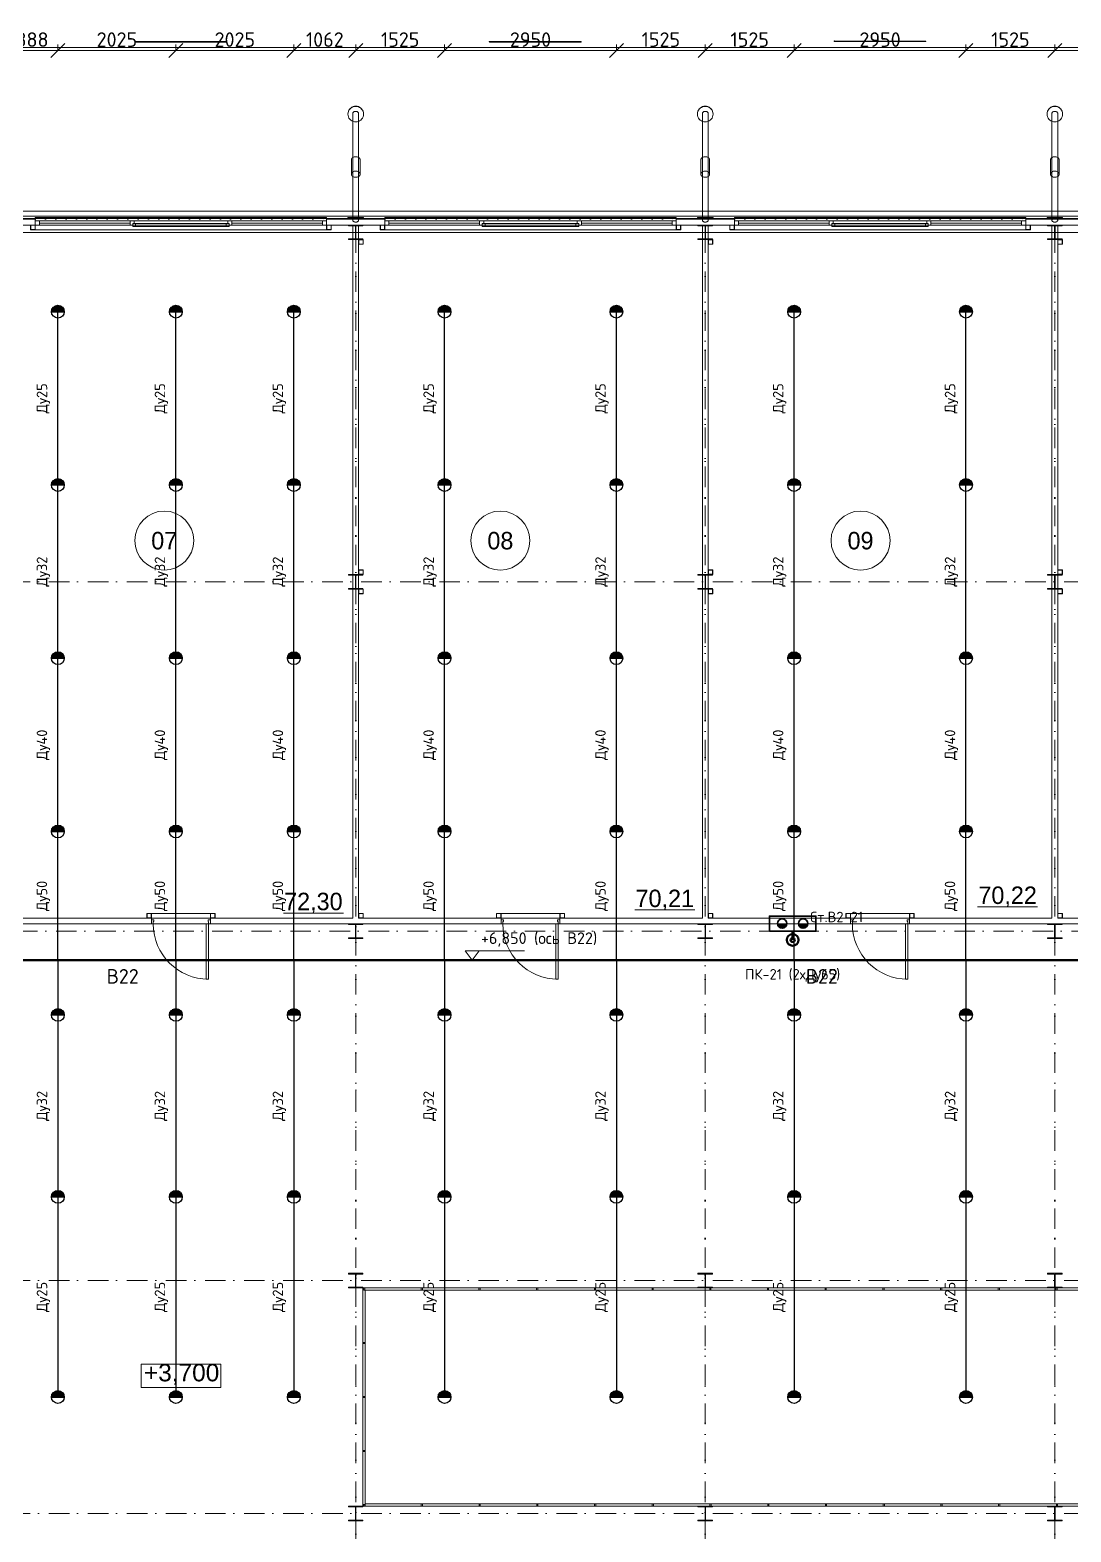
# Model space of a CAD drawing. Header units: millimetres. Extents: x 0 to 2118900, y -20000 to 84100.
# Drawn here: x 860410 to 878277, y 41684 to 67474 of the extents above; entities that cross this region are included whole.
import ezdxf
from ezdxf.enums import TextEntityAlignment as Align

# ---------------------------------------------------------------- set-up
doc = ezdxf.new("R2010")
doc.units = ezdxf.units.MM
for name, pattern in [('Dot & Dashed', [670.277762, 352.777767, -176.388884, 0, -141.111112]), ('Крупный пунктир', [634.99999, 0, -634.99999]), ('Пунктирная', [176.388884, 0, -176.388884])]:
    doc.linetypes.add(name, pattern=pattern)
for name, color, linetype, lineweight in [('АР_подоснова', 8, 'Continuous', 13), ('ПТ_В2', 3, 'Continuous', 50), ('ПТ_В22', 6, 'Continuous', 50), ('ПТ_В22_расп', 6, 'Continuous', 30), ('ПТ_оросители', 7, 'Continuous', 25), ('ПТ_ПК', 30, 'Continuous', 35), ('ПТ_размеры', 7, 'Continuous', 13), ('ПТ_текст', 7, 'Continuous', 18)]:
    doc.layers.add(name, color=color, linetype=linetype, lineweight=lineweight)
doc.styles.add('АР_текст_1', font='arial.ttf')
doc.styles.add('ПТ', font='isocpeur.ttf')
doc.dimstyles.new('ПТ100', dxfattribs={"dimscale": 100, "dimtxt": 2.5, "dimasz": 1.2, "dimexe": 1, "dimexo": 0, "dimgap": 0.6, "dimtad": 1, "dimdec": 0, "dimtxsty": 'ПТ', "dimtsz": 1.2, "dimcen": 2.5, "dimclrd": 7, "dimclre": 7, "dimclrt": 7, "dimazin": 3, "dimtfac": 1, "dimtmove": 0, "dimatfit": 3, "dimlwd": 13, "dimlwe": 13, "dimarcsym": 0})

# ---------------------------------------------------------------- blocks, each defined once
blk = doc.blocks.new('Перекрытие_1101', base_point=(98125, 40125))
at = {"color": 0, "linetype": 'Continuous', "lineweight": -2, "flags": 128}
for points in [[(98125, 40125), (51875, 40125), (51875, 29425), (46123, 29425), (46123, 40125), (-125, 40125), (-125, -125), (46125, -125), (46125, 10575), (51875, 10575), (51875, -125), (98125, -125)], [(58125, 18125), (87875, 18125), (87875, 21875), (58125, 21875)]]:
    blk.add_lwpolyline(points, close=True, dxfattribs=at)
blk = doc.blocks.new('Стена_1410', base_point=(70000, 28125))
at = {"color": 0, "linetype": 'Continuous', "lineweight": -2}
for p, q in [((69955, 28115), (70050, 28115)), ((70050, 28115), (70050, 28125))]:
    blk.add_line(p, q, dxfattribs=at)
at = {"color": 0, "linetype": 'Continuous', "lineweight": -2, "flags": 128}
for points in [[(70050, 33875), (69950, 33875)], [(69950, 33875), (69950, 28225)], [(70050, 28225), (70050, 33875)], [(69950, 28125), (70050, 28125)]]:
    blk.add_lwpolyline(points, dxfattribs=at)
blk = doc.blocks.new('Стена_1510', base_point=(64000, 28125))
at = {"color": 0, "linetype": 'Continuous', "lineweight": -2}
for p, q in [((63955, 28115), (64050, 28115)), ((64050, 28115), (64050, 28125))]:
    blk.add_line(p, q, dxfattribs=at)
at = {"color": 0, "linetype": 'Continuous', "lineweight": -2, "flags": 128}
for points in [[(64050, 33875), (63950, 33875)], [(63950, 33875), (63950, 28225)], [(64050, 28225), (64050, 33875)], [(63950, 28125), (64050, 28125)]]:
    blk.add_lwpolyline(points, dxfattribs=at)
blk = doc.blocks.new('Стена_1610', base_point=(58000, 28125))
at = {"color": 0, "linetype": 'Continuous', "lineweight": -2}
for p, q in [((57955, 28115), (58050, 28115)), ((58050, 28115), (58050, 28125))]:
    blk.add_line(p, q, dxfattribs=at)
at = {"color": 0, "linetype": 'Continuous', "lineweight": -2, "flags": 128}
for points in [[(58050, 33875), (57950, 33875)], [(57950, 33875), (57950, 28225)], [(58050, 28225), (58050, 33875)], [(57950, 28125), (58050, 28125)]]:
    blk.add_lwpolyline(points, dxfattribs=at)
blk = doc.blocks.new('Стена_450', base_point=(58000, 34125))
at = {"color": 0, "linetype": 'Continuous', "lineweight": -2, "flags": 128}
for points in [[(58050, 39875), (57950, 39875)], [(57950, 39875), (57950, 34125)], [(58050, 34125), (58050, 39875)], [(57950, 34125), (58050, 34125)]]:
    blk.add_lwpolyline(points, dxfattribs=at)
blk = doc.blocks.new('Стена_460', base_point=(64000, 34125))
at = {"color": 0, "linetype": 'Continuous', "lineweight": -2, "flags": 128}
for points in [[(64050, 39875), (63950, 39875)], [(63950, 39875), (63950, 34125)], [(64050, 34125), (64050, 39875)], [(63950, 34125), (64050, 34125)]]:
    blk.add_lwpolyline(points, dxfattribs=at)
blk = doc.blocks.new('Стена_470', base_point=(70000, 34125))
at = {"color": 0, "linetype": 'Continuous', "lineweight": -2, "flags": 128}
for points in [[(70050, 39875), (69950, 39875)], [(69950, 39875), (69950, 34125)], [(70050, 34125), (70050, 39875)], [(69950, 34125), (70050, 34125)]]:
    blk.add_lwpolyline(points, dxfattribs=at)
blk = doc.blocks.new('Лист Профилированный 27')
at = {"color": 0, "linetype": 'Continuous', "lineweight": -2, "flags": 128}
blk.add_lwpolyline([(0, 200), (0, 0), (90395, 0), (90395, 200), (90395, 2610), (90395, 2809), (0, 2809), (0, 2610)], close=True, dxfattribs=at)
blk = doc.blocks.new('Конструктор Кровли 27')
at = {"color": 0, "linetype": 'Continuous', "lineweight": -2, "flags": 128}
for points in [[(0, 46123), (0, 0), (40000, 0), (40000, 46125), (29425, 46125), (29425, 51875), (40000, 51875), (40000, 98000), (0, 98000), (0, 51875), (10575, 51875), (10575, 46123)], [(18125, 87875), (21875, 87875), (21875, 58125), (18125, 58125)]]:
    blk.add_lwpolyline(points, close=True, dxfattribs=at)
blk = doc.blocks.new('Колонна SHS ГК 271')
at = {"color": 0, "linetype": 'Continuous', "lineweight": -2}
for p, q in [((40, 40), (-40, 40)), ((-40, 40), (-40, -40)), ((-36.4, -36.4), (-36.4, 36.4)), ((-36.4, 36.4), (36.4, 36.4)), ((36.4, 36.4), (36.4, -36.4)), ((40, -40), (40, 40)), ((-40, -40), (40, -40)), ((36.4, -36.4), (-36.4, -36.4))]:
    blk.add_line(p, q, dxfattribs=at)
blk = doc.blocks.new('Труба Квадратного Сечения ГК SHS 270')
at = {"color": 0, "linetype": 'Continuous', "lineweight": -2}
for p, q in [((505, 40), (0, 40)), ((0, 40), (0, 0)), ((0, 0), (0, -40)), ((1010, 40), (505, 40)), ((1010, 0), (1010, 40)), ((1010, -40), (1010, 0)), ((0, -40), (505, -40)), ((505, -40), (1010, -40))]:
    blk.add_line(p, q, dxfattribs=at)
blk = doc.blocks.new('Труба Квадратного Сечения ГК SHS 27_30')
at = {"color": 0, "linetype": 'Continuous', "lineweight": -2}
for p, q in [((2500, 40), (0, 40)), ((0, 40), (0, 0)), ((0, 0), (0, -40)), ((5000, 40), (2500, 40)), ((5000, 0), (5000, 40)), ((5000, -40), (5000, 0)), ((0, -40), (2500, -40)), ((2500, -40), (5000, -40))]:
    blk.add_line(p, q, dxfattribs=at)
blk = doc.blocks.new('Стена_550', base_point=(3803, 40236))
at = {"color": 0, "linetype": 'Continuous', "lineweight": -2}
blk.add_line((3803, 40237), (94198, 40237), dxfattribs=at)
at = {"color": 0, "linetype": 'Continuous', "lineweight": -2, "flags": 128}
for points in [[(94198, 40276), (3803, 40276)], [(3803, 40236), (94198, 40236)]]:
    blk.add_lwpolyline(points, dxfattribs=at)
blk = doc.blocks.new('Кладовая_07_7', base_point=(54844, 34842))
at = {"color": 0, "linetype": 'Continuous', "lineweight": -2}
blk.add_line((56758, 28310), (57788, 28310), dxfattribs=at)
for start, end in [(0, 180), (180, 0)]:
    blk.add_arc((54713, 34708), 506, start, end, dxfattribs=at)
at = {"color": 0, "lineweight": -2, "style": 'АР_текст_1'}
for tag, p in [('ROOM_NUMBER', (54713, 34706)), ('ROOM_AREA', (57273, 28510))]:
    blk.add_attdef(tag, text='', height=300, dxfattribs=at).set_placement(p, align=Align.MIDDLE_CENTER)
blk = doc.blocks.new('Кладовая_08_8', base_point=(60897, 34896))
at = {"color": 0, "linetype": 'Continuous', "lineweight": -2}
blk.add_line((62790, 28364), (63820, 28364), dxfattribs=at)
for start, end in [(0, 180), (180, 0)]:
    blk.add_arc((60483, 34708), 506, start, end, dxfattribs=at)
at = {"color": 0, "lineweight": -2, "style": 'АР_текст_1'}
for tag, p in [('ROOM_NUMBER', (60483, 34706)), ('ROOM_AREA', (63305, 28563))]:
    blk.add_attdef(tag, text='', height=300, dxfattribs=at).set_placement(p, align=Align.MIDDLE_CENTER)
blk = doc.blocks.new('Кладовая_09_9', base_point=(66931, 34815))
at = {"color": 0, "linetype": 'Continuous', "lineweight": -2}
blk.add_line((68675, 28418), (69705, 28418), dxfattribs=at)
for start, end in [(0, 180), (180, 0)]:
    blk.add_arc((66665, 34708), 506, start, end, dxfattribs=at)
at = {"color": 0, "lineweight": -2, "style": 'АР_текст_1'}
for tag, p in [('ROOM_NUMBER', (66665, 34706)), ('ROOM_AREA', (69190, 28617))]:
    blk.add_attdef(tag, text='', height=300, dxfattribs=at).set_placement(p, align=Align.MIDDLE_CENTER)
blk = doc.blocks.new('Однопольная Дверь 270')
at = {"color": 0, "linetype": 'Continuous', "lineweight": -2}
for p, q in [((435, 0), (435, 950)), ((435, 950), (475, 950)), ((475, 950), (475, 0)), ((-475, 0), (-505, 0)), ((-505, 0), (-505, -70)), ((-505, 0), (-505, -70)), ((-505, 0), (-505, -70)), ((-475, -40), (-475, 0)), ((475, 0), (435, 0)), ((505, 0), (475, 0)), ((475, 0), (475, -40)), ((505, -70), (505, 0)), ((505, 0), (505, -70)), ((505, 0), (505, -70)), ((-505, -70), (-465, -70)), ((-505, -70), (-505, -100)), ((-465, -40), (-475, -40)), ((-465, -70), (-465, -40)), ((475, -40), (465, -40)), ((465, -40), (465, -70)), ((465, -70), (505, -70)), ((505, -70), (505, -100))]:
    blk.add_line(p, q, dxfattribs=at)
blk.add_arc((475, 0), 950, 90, 180, dxfattribs=at)
blk = doc.blocks.new('Стена_870', base_point=(51875, 28225))
at = {"color": 0, "linetype": 'Continuous', "lineweight": -2}
for p, q in [((54495, 28195), (54495, 28225)), ((54495, 28125), (54495, 28195)), ((55505, 28195), (55505, 28225)), ((55505, 28125), (55505, 28195)), ((60495, 28195), (60495, 28225)), ((60495, 28125), (60495, 28195)), ((61505, 28195), (61505, 28225)), ((61505, 28125), (61505, 28195)), ((66495, 28195), (66495, 28225)), ((66495, 28125), (66495, 28195)), ((67505, 28195), (67505, 28225)), ((67505, 28125), (67505, 28195))]:
    blk.add_line(p, q, dxfattribs=at)
at = {"color": 0, "linetype": 'Continuous', "lineweight": -2, "flags": 128}
for points in [[(54495, 28225), (51875, 28225)], [(51875, 28125), (54495, 28125)], [(57950, 28225), (55505, 28225)], [(55505, 28125), (57950, 28125)], [(60495, 28225), (58050, 28225)], [(58050, 28125), (60495, 28125)], [(63950, 28225), (61505, 28225)], [(61505, 28125), (63950, 28125)], [(66495, 28225), (64050, 28225)], [(64050, 28125), (66495, 28125)], [(69950, 28225), (67505, 28225)], [(67505, 28125), (69950, 28125)], [(72495, 28225), (70050, 28225)], [(70050, 28125), (72495, 28125)]]:
    blk.add_lwpolyline(points, dxfattribs=at)
at = {"color": 0, "linetype": 'Continuous', "lineweight": -2, "xscale": -1, "zscale": 1000, "rotation": 180}
for p in [(55000, 28125), (61000, 28125), (67000, 28125)]:
    blk.add_blockref('Однопольная Дверь 270', p, dxfattribs=at)
blk = doc.blocks.new('Ограждение_18')
at = {"color": 0, "linetype": 'Continuous', "lineweight": -2}
for p, q in [((87875, 21875), (58125, 21875)), ((87875, 21875), (58125, 21875)), ((58125, 21875), (58125, 18125)), ((58125, 21875), (58125, 18125)), ((87875, 21875), (58125, 21875)), ((58125, 21875), (58125, 18125)), ((87875, 21875), (58125, 21875)), ((87875, 21875), (58125, 21875)), ((58125, 21875), (58125, 18125)), ((58125, 21875), (58125, 18125)), ((58165, 21835), (87835, 21835)), ((58165, 21835), (87835, 21835)), ((58165, 18165), (58165, 21835)), ((58165, 18165), (58165, 21835)), ((58165, 21835), (87835, 21835)), ((58165, 18165), (58165, 21835)), ((58165, 21835), (87835, 21835)), ((58165, 21835), (87835, 21835)), ((58165, 18165), (58165, 21835)), ((58165, 18165), (58165, 21835)), ((87835, 21835), (87835, 18125)), ((87835, 21835), (87835, 18125)), ((87835, 21835), (87835, 18125)), ((87835, 21835), (87835, 18125)), ((87835, 21835), (87835, 18125)), ((87875, 18125), (87875, 21875)), ((87875, 18125), (87875, 21875)), ((87875, 18125), (87875, 21875)), ((87875, 18125), (87875, 21875)), ((87875, 18125), (87875, 21875)), ((58125, 18125), (87875, 18125)), ((58125, 18125), (87875, 18125)), ((58125, 18125), (87875, 18125)), ((58125, 18125), (87875, 18125)), ((58125, 18125), (87875, 18125)), ((87875, 18165), (58165, 18165)), ((87875, 18165), (58165, 18165)), ((87875, 18165), (58165, 18165)), ((87875, 18165), (58165, 18165)), ((87875, 18165), (58165, 18165)), ((87835, 18125), (87875, 18125)), ((87835, 18125), (87875, 18125)), ((87835, 18125), (87875, 18125)), ((87835, 18125), (87875, 18125)), ((87835, 18125), (87875, 18125)), ((87875, 18125), (87875, 18165)), ((87875, 18125), (87875, 18165)), ((87875, 18125), (87875, 18165)), ((87875, 18125), (87875, 18165)), ((87875, 18125), (87875, 18165))]:
    blk.add_line(p, q, dxfattribs=at)
at = {"color": 0, "linetype": 'Continuous', "lineweight": -2, "flags": 128}
for points in [[(58145, 21875), (58143, 21875), (58142, 21874), (58140, 21872), (58139, 21870), (58137, 21868), (58136, 21865), (58136, 21862), (58135, 21858), (58135, 21855), (58135, 21852), (58136, 21848), (58136, 21845), (58137, 21842), (58139, 21840), (58140, 21838), (58142, 21836), (58143, 21835), (58145, 21835), (58147, 21835), (58148, 21836), (58150, 21838), (58151, 21840), (58153, 21842), (58154, 21845), (58154, 21848), (58155, 21852), (58155, 21855), (58155, 21858), (58154, 21862), (58154, 21865), (58153, 21868), (58151, 21870), (58150, 21872), (58148, 21874), (58147, 21875)], [(59145, 21835), (59145, 21875), (59125, 21875), (59125, 21835)], [(60136, 21835), (60136, 21875), (60116, 21875), (60116, 21835)], [(61126, 21835), (61126, 21875), (61106, 21875), (61106, 21835)], [(62116, 21835), (62116, 21875), (62096, 21875), (62096, 21835)], [(63107, 21835), (63107, 21875), (63087, 21875), (63087, 21835)], [(64097, 21835), (64097, 21875), (64077, 21875), (64077, 21835)], [(65087, 21835), (65087, 21875), (65067, 21875), (65067, 21835)], [(66078, 21835), (66078, 21875), (66058, 21875), (66058, 21835)], [(67068, 21835), (67068, 21875), (67048, 21875), (67048, 21835)], [(68058, 21835), (68058, 21875), (68038, 21875), (68038, 21835)], [(69049, 21835), (69049, 21875), (69029, 21875), (69029, 21835)], [(70039, 21835), (70039, 21875), (70019, 21875), (70019, 21835)], [(71029, 21835), (71029, 21875), (71009, 21875), (71009, 21835)], [(72020, 21835), (72020, 21875), (72000, 21875), (72000, 21835)], [(73010, 21835), (73010, 21875), (72990, 21875), (72990, 21835)], [(74000, 21835), (74000, 21875), (73980, 21875), (73980, 21835)], [(74991, 21835), (74991, 21875), (74971, 21875), (74971, 21835)], [(75981, 21835), (75981, 21875), (75961, 21875), (75961, 21835)], [(76971, 21835), (76971, 21875), (76951, 21875), (76951, 21835)], [(77962, 21835), (77962, 21875), (77942, 21875), (77942, 21835)], [(78952, 21835), (78952, 21875), (78932, 21875), (78932, 21835)], [(79942, 21835), (79942, 21875), (79922, 21875), (79922, 21835)], [(80933, 21835), (80933, 21875), (80913, 21875), (80913, 21835)], [(81923, 21835), (81923, 21875), (81903, 21875), (81903, 21835)], [(82913, 21835), (82913, 21875), (82893, 21875), (82893, 21835)], [(83904, 21835), (83904, 21875), (83884, 21875), (83884, 21835)], [(84894, 21835), (84894, 21875), (84874, 21875), (84874, 21835)], [(85884, 21835), (85884, 21875), (85864, 21875), (85864, 21835)], [(86875, 21835), (86875, 21875), (86855, 21875), (86855, 21835)], [(87875, 21855), (87875, 21857), (87874, 21858), (87872, 21860), (87870, 21861), (87868, 21863), (87865, 21864), (87862, 21864), (87858, 21865), (87855, 21865), (87852, 21865), (87848, 21864), (87845, 21864), (87842, 21863), (87840, 21861), (87838, 21860), (87836, 21858), (87835, 21857), (87835, 21855), (87835, 21853), (87836, 21852), (87838, 21850), (87840, 21849), (87842, 21847), (87845, 21846), (87848, 21846), (87852, 21845), (87855, 21845), (87858, 21845), (87862, 21846), (87865, 21846), (87868, 21847), (87870, 21849), (87872, 21850), (87874, 21852), (87875, 21853)], [(58165, 20938), (58125, 20938), (58125, 20918), (58165, 20918)], [(87835, 20913), (87875, 20913), (87875, 20933), (87835, 20933)], [(58165, 20010), (58125, 20010), (58125, 19990), (58165, 19990)], [(87835, 19980), (87875, 19980), (87875, 20000), (87835, 20000)], [(58165, 19083), (58125, 19083), (58125, 19063), (58165, 19063)], [(87835, 19048), (87875, 19048), (87875, 19068), (87835, 19068)], [(58125, 18145), (58125, 18143), (58126, 18142), (58128, 18140), (58130, 18139), (58132, 18137), (58135, 18136), (58138, 18136), (58142, 18135), (58145, 18135), (58149, 18135), (58152, 18136), (58155, 18136), (58158, 18137), (58160, 18139), (58162, 18140), (58164, 18142), (58165, 18143), (58165, 18145), (58165, 18147), (58164, 18148), (58162, 18150), (58160, 18151), (58158, 18153), (58155, 18154), (58152, 18154), (58149, 18155), (58145, 18155), (58142, 18155), (58138, 18154), (58135, 18154), (58132, 18153), (58130, 18151), (58128, 18150), (58126, 18148), (58125, 18147)], [(59126, 18165), (59126, 18125), (59146, 18125), (59146, 18165)], [(60117, 18165), (60117, 18125), (60137, 18125), (60137, 18165)], [(61108, 18165), (61108, 18125), (61128, 18125), (61128, 18165)], [(62099, 18165), (62099, 18125), (62119, 18125), (62119, 18165)], [(63090, 18165), (63090, 18125), (63110, 18125), (63110, 18165)], [(64081, 18165), (64081, 18125), (64101, 18125), (64101, 18165)], [(65072, 18165), (65072, 18125), (65092, 18125), (65092, 18165)], [(66063, 18165), (66063, 18125), (66083, 18125), (66083, 18165)], [(67054, 18165), (67054, 18125), (67074, 18125), (67074, 18165)], [(68045, 18165), (68045, 18125), (68065, 18125), (68065, 18165)], [(69036, 18165), (69036, 18125), (69056, 18125), (69056, 18165)], [(70027, 18165), (70027, 18125), (70047, 18125), (70047, 18165)], [(71018, 18165), (71018, 18125), (71038, 18125), (71038, 18165)], [(72009, 18165), (72009, 18125), (72029, 18125), (72029, 18165)], [(73000, 18165), (73000, 18125), (73020, 18125), (73020, 18165)], [(73991, 18165), (73991, 18125), (74011, 18125), (74011, 18165)], [(74982, 18165), (74982, 18125), (75002, 18125), (75002, 18165)], [(75973, 18165), (75973, 18125), (75993, 18125), (75993, 18165)], [(76964, 18165), (76964, 18125), (76984, 18125), (76984, 18165)], [(77955, 18165), (77955, 18125), (77975, 18125), (77975, 18165)], [(78946, 18165), (78946, 18125), (78966, 18125), (78966, 18165)], [(79937, 18165), (79937, 18125), (79957, 18125), (79957, 18165)], [(80928, 18165), (80928, 18125), (80948, 18125), (80948, 18165)], [(81919, 18165), (81919, 18125), (81939, 18125), (81939, 18165)], [(82910, 18165), (82910, 18125), (82930, 18125), (82930, 18165)], [(83901, 18165), (83901, 18125), (83921, 18125), (83921, 18165)], [(84892, 18165), (84892, 18125), (84912, 18125), (84912, 18165)], [(85883, 18165), (85883, 18125), (85903, 18125), (85903, 18165)], [(86874, 18165), (86874, 18125), (86894, 18125), (86894, 18165)], [(87875, 18125), (87875, 18127), (87874, 18128), (87872, 18130), (87870, 18131), (87868, 18133), (87865, 18134), (87862, 18134), (87858, 18135), (87855, 18135), (87852, 18135), (87848, 18134), (87845, 18134), (87842, 18133), (87840, 18131), (87838, 18130), (87836, 18128), (87835, 18127), (87835, 18125), (87835, 18123), (87836, 18122), (87838, 18120), (87840, 18119), (87842, 18117), (87845, 18116), (87848, 18116), (87852, 18115), (87855, 18115), (87858, 18115), (87862, 18116), (87865, 18116), (87868, 18117), (87870, 18119), (87872, 18120), (87874, 18122), (87875, 18123)], [(87875, 18125), (87877, 18125), (87878, 18126), (87880, 18128), (87881, 18130), (87883, 18132), (87884, 18135), (87884, 18138), (87885, 18142), (87885, 18145), (87885, 18149), (87884, 18152), (87884, 18155), (87883, 18158), (87881, 18160), (87880, 18162), (87878, 18164), (87877, 18165), (87875, 18165), (87873, 18165), (87872, 18164), (87870, 18162), (87869, 18160), (87867, 18158), (87866, 18155), (87866, 18152), (87865, 18149), (87865, 18145), (87865, 18142), (87866, 18138), (87866, 18135), (87867, 18132), (87869, 18130), (87870, 18128), (87872, 18126), (87873, 18125)]]:
    blk.add_lwpolyline(points, close=True, dxfattribs=at)
blk = doc.blocks.new('Колонна Универсальная 270')
at = {"color": 0, "linetype": 'Continuous', "lineweight": -2}
for p, q in [((125, 125), (-125, 125)), ((-125, 125), (-125, 113)), ((-125, 113), (-4, 113)), ((-4, 113), (-4, -113)), ((4, -113), (4, 113)), ((4, 113), (125, 113)), ((125, 113), (125, 125)), ((-4, -113), (-125, -113)), ((-125, -113), (-125, -125)), ((-125, -125), (125, -125)), ((125, -113), (4, -113)), ((125, -125), (125, -113))]:
    blk.add_line(p, q, dxfattribs=at)
blk = doc.blocks.new('3D текст 27_8')
at = {"color": 0, "linetype": 'Continuous', "lineweight": -2}
for q in [(0, 0), (1569.67, -10)]:
    blk.add_line((1569.67, 0), q, dxfattribs=at)
at = {"color": 0, "linetype": 'Continuous', "lineweight": -2, "flags": 128}
blk.add_lwpolyline([(0, 0), (0, -10), (1569.67, -10), (1569.67, 0)], close=True, dxfattribs=at)
at = {"color": 0, "linetype": 'Continuous', "lineweight": -2}
blk.add_point((1569.67, 0), dxfattribs=at)
blk = doc.blocks.new('3D текст 27_9')
at = {"color": 0, "linetype": 'Continuous', "lineweight": -2}
for q in [(0, 0), (1571.99, -10)]:
    blk.add_line((1571.99, 0), q, dxfattribs=at)
at = {"color": 0, "linetype": 'Continuous', "lineweight": -2, "flags": 128}
blk.add_lwpolyline([(0, 0), (0, -10), (1571.99, -10), (1571.99, 0)], close=True, dxfattribs=at)
at = {"color": 0, "linetype": 'Continuous', "lineweight": -2}
blk.add_point((1571.99, 0), dxfattribs=at)
blk = doc.blocks.new('3D текст 27_10')
at = {"color": 0, "linetype": 'Continuous', "lineweight": -2}
for q in [(0, 0), (1570.44, -10)]:
    blk.add_line((1570.44, 0), q, dxfattribs=at)
at = {"color": 0, "linetype": 'Continuous', "lineweight": -2, "flags": 128}
blk.add_lwpolyline([(0, 0), (0, -10), (1570.44, -10), (1570.44, 0)], close=True, dxfattribs=at)
at = {"color": 0, "linetype": 'Continuous', "lineweight": -2}
blk.add_point((1570.44, 0), dxfattribs=at)
blk = doc.blocks.new('Цилиндр 27')
at = {"color": 0, "linetype": 'Continuous', "lineweight": -2}
for p, q in [((-33, 17), (-35, 9)), ((-35, 9), (-35, 0)), ((-35, 0), (-35, -9)), ((-31, 25), (-33, 17)), ((-27, 32), (-31, 25)), ((-23, 38), (-27, 32)), ((-18, 43), (-23, 38)), ((-12, 47), (-18, 43)), ((-6, 49), (-12, 47)), ((0, 50), (-6, 49)), ((0, 50), (1831, 50)), ((1798, 17), (1796, 9)), ((1796, 9), (1796, 0)), ((1796, 0), (1796, -9)), ((1801, 25), (1798, 17)), ((1804, 32), (1801, 25)), ((1809, 38), (1804, 32)), ((1814, 43), (1809, 38)), ((1819, 47), (1814, 43)), ((1825, 49), (1819, 47)), ((1831, 50), (1825, 49)), ((1837, 49), (1831, 50)), ((1843, 47), (1837, 49)), ((1849, 43), (1843, 47)), ((1854, 38), (1849, 43)), ((1858, 32), (1854, 38)), ((1862, 25), (1858, 32)), ((1865, 17), (1862, 25)), ((1866, 9), (1865, 17)), ((1867, 0), (1866, 9)), ((1866, -9), (1867, 0)), ((-35, -9), (-33, -17)), ((-33, -17), (-31, -25)), ((-31, -25), (-27, -32)), ((-27, -32), (-23, -38)), ((-23, -38), (-18, -43)), ((-18, -43), (-12, -47)), ((-12, -47), (-6, -49)), ((-6, -49), (0, -50)), ((0, -50), (1831, -50)), ((1796, -9), (1798, -17)), ((1798, -17), (1801, -25)), ((1801, -25), (1804, -32)), ((1804, -32), (1809, -38)), ((1809, -38), (1814, -43)), ((1814, -43), (1819, -47)), ((1819, -47), (1825, -49)), ((1825, -49), (1831, -50)), ((1831, -50), (1837, -49)), ((1837, -49), (1843, -47)), ((1843, -47), (1849, -43)), ((1849, -43), (1854, -38)), ((1854, -38), (1858, -32)), ((1858, -32), (1862, -25)), ((1862, -25), (1865, -17)), ((1865, -17), (1866, -9))]:
    blk.add_line(p, q, dxfattribs=at)
blk = doc.blocks.new('Цилиндр 27_2')
at = {"color": 0, "linetype": 'Continuous', "lineweight": -2}
for p, q in [((-132, 23), (-134, 0)), ((-126, 46), (-132, 23)), ((-128, 23), (-130, 0)), ((-122, 46), (-128, 23)), ((-116, 67), (-126, 46)), ((-112, 67), (-122, 46)), ((-102, 86), (-116, 67)), ((-99, 86), (-112, 67)), ((-86, 102), (-102, 86)), ((-82, 102), (-99, 86)), ((-67, 116), (-86, 102)), ((-63, 116), (-82, 102)), ((-46, 126), (-67, 116)), ((-42, 126), (-63, 116)), ((-23, 132), (-46, 126)), ((-20, 132), (-42, 126)), ((0, 134), (-23, 132)), ((3, 134), (-20, 132)), ((0, 134), (3, 134)), ((27, 132), (3, 134)), ((49, 126), (27, 132)), ((70, 116), (49, 126)), ((89, 102), (70, 116)), ((106, 86), (89, 102)), ((119, 67), (106, 86)), ((129, 46), (119, 67)), ((135, 23), (129, 46)), ((137, 0), (135, 23)), ((135, -23), (137, 0)), ((-134, 0), (-132, -23)), ((-132, -23), (-126, -46)), ((-130, 0), (-128, -23)), ((-128, -23), (-122, -46)), ((-126, -46), (-116, -67)), ((-122, -46), (-112, -67)), ((-116, -67), (-102, -86)), ((-112, -67), (-99, -86)), ((-102, -86), (-86, -102)), ((-99, -86), (-82, -102)), ((-86, -102), (-67, -116)), ((-82, -102), (-63, -116)), ((-67, -116), (-46, -126)), ((-63, -116), (-42, -126)), ((-46, -126), (-23, -132)), ((-42, -126), (-20, -132)), ((-23, -132), (0, -134)), ((-20, -132), (3, -134)), ((0, -134), (3, -134)), ((3, -134), (27, -132)), ((27, -132), (49, -126)), ((49, -126), (70, -116)), ((70, -116), (89, -102)), ((89, -102), (106, -86)), ((106, -86), (119, -67)), ((119, -67), (129, -46)), ((129, -46), (135, -23))]:
    blk.add_line(p, q, dxfattribs=at)
blk = doc.blocks.new('Цилиндр 27_3')
at = {"color": 0, "linetype": 'Continuous', "lineweight": -2}
for p, q in [((0, 134), (0, 132)), ((0, 134), (30, 134)), ((0, 132), (0, 126)), ((0, 126), (0, 116)), ((0, 116), (0, 102)), ((0, 102), (0, 86)), ((0, 86), (0, 67)), ((0, 67), (0, 46)), ((0, 46), (0, 23)), ((0, 23), (0, 0)), ((0, 0), (0, -23)), ((30, 134), (30, 132)), ((30, 132), (30, 126)), ((30, 126), (30, 116)), ((30, 116), (30, 102)), ((30, 102), (30, 86)), ((30, 86), (30, 67)), ((30, 67), (30, 46)), ((30, 46), (30, 23)), ((30, 23), (30, 0)), ((30, 0), (30, -23)), ((0, -23), (0, -46)), ((0, -46), (0, -67)), ((0, -67), (0, -86)), ((0, -86), (0, -102)), ((0, -102), (0, -116)), ((0, -116), (0, -126)), ((0, -126), (0, -132)), ((0, -132), (0, -134)), ((0, -134), (30, -134)), ((30, -23), (30, -46)), ((30, -46), (30, -67)), ((30, -67), (30, -86)), ((30, -86), (30, -102)), ((30, -102), (30, -116)), ((30, -116), (30, -126)), ((30, -126), (30, -132)), ((30, -132), (30, -134))]:
    blk.add_line(p, q, dxfattribs=at)
blk = doc.blocks.new('Цилиндр 27_4')
at = {"color": 0, "linetype": 'Continuous', "lineweight": -2}
for p, q in [((-52, 13), (-53, 0)), ((-53, 0), (-52, -13)), ((-50, 26), (-52, 13)), ((-46, 37), (-50, 26)), ((-41, 48), (-46, 37)), ((-34, 57), (-41, 48)), ((-27, 65), (-34, 57)), ((-18, 70), (-27, 65)), ((-9, 74), (-18, 70)), ((0, 75), (-9, 74)), ((0, 75), (248, 75)), ((196, 13), (195, 0)), ((195, 0), (196, -13)), ((198, 26), (196, 13)), ((202, 37), (198, 26)), ((208, 48), (202, 37)), ((214, 57), (208, 48)), ((222, 65), (214, 57)), ((230, 70), (222, 65)), ((239, 74), (230, 70)), ((248, 75), (239, 74)), ((257, 74), (248, 75)), ((266, 70), (257, 74)), ((275, 65), (266, 70)), ((282, 57), (275, 65)), ((289, 48), (282, 57)), ((294, 37), (289, 48)), ((298, 26), (294, 37)), ((300, 13), (298, 26)), ((301, 0), (300, 13)), ((300, -13), (301, 0)), ((-52, -13), (-50, -26)), ((-50, -26), (-46, -37)), ((-46, -37), (-41, -48)), ((-41, -48), (-34, -57)), ((-34, -57), (-27, -65)), ((-27, -65), (-18, -70)), ((-18, -70), (-9, -74)), ((-9, -74), (0, -75)), ((0, -75), (248, -75)), ((196, -13), (198, -26)), ((198, -26), (202, -37)), ((202, -37), (208, -48)), ((208, -48), (214, -57)), ((214, -57), (222, -65)), ((222, -65), (230, -70)), ((230, -70), (239, -74)), ((239, -74), (248, -75)), ((248, -75), (257, -74)), ((257, -74), (266, -70)), ((266, -70), (275, -65)), ((275, -65), (282, -57)), ((282, -57), (289, -48)), ((289, -48), (294, -37)), ((294, -37), (298, -26)), ((298, -26), (300, -13))]:
    blk.add_line(p, q, dxfattribs=at)
blk = doc.blocks.new('Двутавp К 26020-83 27_40')
at = {"color": 0, "linetype": 'Крупный пунктир', "lineweight": -2}
blk.add_line((0, 0), (39750, 0), dxfattribs=at)
blk = doc.blocks.new('Двутавp К 26020-83 27_20')
at = {"color": 0, "linetype": 'Крупный пунктир', "lineweight": -2}
blk.add_line((0, 0), (17750, 0), dxfattribs=at)
blk = doc.blocks.new('Отметка Уровня_30', base_point=(55000, 20364))
at = {"color": 0, "linetype": 'Continuous', "lineweight": -2, "flags": 128}
blk.add_lwpolyline([(54315, 20164), (55685, 20164), (55685, 20564), (54315, 20564)], close=True, dxfattribs=at)
at = {"color": 0, "lineweight": -2, "insert": (54365, 20214), "char_height": 300, "attachment_point": 7, "style": 'АР_текст_1'}
blk.add_mtext('\\A1;{\\pql;\\fArial|b0|i0|c204|p0;\\W1.000000;+3,700}', dxfattribs=at)
blk = doc.blocks.new('Горизонтальное Многостворчатое Окно 27')
at = {"color": 0, "linetype": 'Continuous', "lineweight": -2}
for p, q in [((-2500, 0), (2500, 0)), ((-2500, 0), (-2430, 0)), ((-2500, -70), (-2500, 0)), ((-2500, -70), (-2500, 0)), ((-2430, 0), (-2430, -70)), ((-2430, 0), (-873, 0)), ((-873, -70), (-873, 0)), ((-873, 0), (-838, 0)), ((-838, 0), (-828, 0)), ((-828, 25), (-778, 25)), ((-828, -25), (-828, 25)), ((-828, 0), (-828, -25)), ((-778, 25), (778, 25)), ((-778, 25), (-778, -25)), ((-778, 25), (778, 25)), ((-778, 0), (778, 0)), ((778, -25), (778, 25)), ((778, 25), (828, 25)), ((828, 25), (828, -25)), ((828, -25), (828, 0)), ((828, 0), (838, 0)), ((838, 0), (873, 0)), ((873, 0), (873, -70)), ((873, 0), (2430, 0)), ((2430, -70), (2430, 0)), ((2430, 0), (2500, 0)), ((2500, -70), (2500, 0)), ((2500, -70), (2500, 0)), ((-2430, -70), (-2500, -70)), ((-2500, -100), (-2500, -70)), ((-2500, -100), (-2500, -130)), ((-2500, -130), (2500, -130)), ((-2430, -35), (-873, -35)), ((-873, -70), (-2430, -70)), ((-838, -70), (-873, -70)), ((-803, -70), (-838, -70)), ((-828, -25), (-803, -25)), ((-778, -25), (-828, -25)), ((-803, -25), (-803, -70)), ((803, -70), (-803, -70)), ((778, -25), (-778, -25)), ((828, -25), (778, -25)), ((803, -70), (803, -25)), ((803, -25), (828, -25)), ((838, -70), (803, -70)), ((873, -70), (838, -70)), ((873, -35), (2430, -35)), ((2430, -70), (873, -70)), ((2500, -70), (2430, -70)), ((2500, -100), (2500, -70)), ((2500, -130), (2500, -100))]:
    blk.add_line(p, q, dxfattribs=at)
at = {"color": 0, "linetype": 'Пунктирная', "lineweight": -2}
blk.add_line((-2500, -100), (2500, -100), dxfattribs=at)
blk = doc.blocks.new('Стена_1020', base_point=(-125, 40125))
at = {"color": 0, "linetype": 'Continuous', "lineweight": -2}
for p, q in [((52500, 40225), (52500, 40195)), ((52500, 40195), (52500, 40125)), ((57500, 40225), (57500, 40195)), ((57500, 40195), (57500, 40125)), ((58500, 40225), (58500, 40195)), ((58500, 40195), (58500, 40125)), ((63500, 40225), (63500, 40195)), ((63500, 40195), (63500, 40125)), ((64500, 40225), (64500, 40195)), ((64500, 40195), (64500, 40125)), ((69500, 40225), (69500, 40195)), ((69500, 40195), (69500, 40125))]:
    blk.add_line(p, q, dxfattribs=at)
at = {"color": 0, "linetype": 'Continuous', "lineweight": -2, "flags": 128}
for points in [[(52500, 40225), (51500, 40225)], [(51875, 40125), (52500, 40125)], [(58500, 40225), (57500, 40225)], [(57500, 40125), (58500, 40125)], [(64500, 40225), (63500, 40225)], [(63500, 40125), (64500, 40125)], [(70500, 40225), (69500, 40225)], [(69500, 40125), (70500, 40125)]]:
    blk.add_lwpolyline(points, dxfattribs=at)
at = {"color": 0, "linetype": 'Continuous', "lineweight": -2, "xscale": -1, "zscale": 1000, "rotation": 180}
for p in [(55000, 40125), (61000, 40125), (67000, 40125)]:
    blk.add_blockref('Горизонтальное Многостворчатое Окно 27', p, dxfattribs=at)
blk = doc.blocks.new('Крыша_1', base_point=(0, 0))
at = {"color": 0, "linetype": 'Continuous', "lineweight": -2, "flags": 128}
for points in [[(51875, 40000), (98000, 40000)], [(58125, 21875), (58125, 18125)], [(87875, 21875), (58125, 21875)], [(58125, 18125), (87875, 18125)]]:
    blk.add_lwpolyline(points, dxfattribs=at)
blk = doc.blocks.new('Стандартный Маркер Сетки_41')
at = {"color": 0, "linetype": 'Dot & Dashed', "lineweight": -2}
for q in [(55187, 0), (0, 0)]:
    blk.add_line((0, 0), q, dxfattribs=at)
at = {"color": 0, "lineweight": -2, "style": 'АР_текст_1'}
blk.add_attdef('AC_MarkerText_1', text='', height=300, rotation=90, dxfattribs=at).set_placement((55368, -69), align=Align.TOP_CENTER)
blk = doc.blocks.new('AR_F2')
at = {"layer": 'АР_подоснова', "linetype": 'Dot & Dashed'}
for p, q in [((98125, 40000), (-4800, 40000)), ((98000, 34000), (-4800, 34000)), ((98125, 28000), (-4800, 28000)), ((98000, 22000), (-4800, 22000)), ((98000, 18000), (-4800, 18000))]:
    blk.add_line(p, q, dxfattribs=at)
at = {"layer": 'АР_подоснова', "linetype": 'Continuous', "flags": 128}
for points in [[(57950, 28225), (57950, 40125), (51875, 40125), (51875, 28225)], [(58050, 28225), (63950, 28225), (63950, 40125), (58050, 40125)], [(69951, 40125), (64050, 40125), (64050, 28225), (69951, 28225)], [(75950, 28225), (75950, 40125), (70051, 40125), (70051, 28225)], [(93775, 11875), (93775, 28125), (51875, 28125), (51875, 11875)], [(58125, 18125), (58125, 21875), (87875, 21875), (87875, 18125)]]:
    blk.add_lwpolyline(points, close=True, dxfattribs=at)
at = {"layer": 'АР_подоснова', "linetype": 'Continuous', "zscale": 1000}
for name, p, rotation in [('Лист Профилированный 27', (94198, 43175), 180), ('Конструктор Кровли 27', (0, 40000), 270), ('Труба Квадратного Сечения ГК SHS 27_30', (57500, 40085), 180), ('Труба Квадратного Сечения ГК SHS 27_30', (57500, 40085), 180), ('Стандартный Маркер Сетки_41', (58000, 40000), 270), ('Труба Квадратного Сечения ГК SHS 27_30', (63500, 40085), 180), ('Труба Квадратного Сечения ГК SHS 27_30', (63500, 40085), 180), ('Стандартный Маркер Сетки_41', (64000, 40000), 270), ('Труба Квадратного Сечения ГК SHS 27_30', (69500, 40085), 180), ('Труба Квадратного Сечения ГК SHS 27_30', (69500, 40085), 180), ('Стандартный Маркер Сетки_41', (70000, 40000), 270), ('Двутавp К 26020-83 27_40', (58000, 39875), 270), ('Колонна SHS ГК 271', (58090, 39835), 180), ('Двутавp К 26020-83 27_40', (64000, 39875), 270), ('Колонна SHS ГК 271', (64090, 39835), 180), ('Двутавp К 26020-83 27_40', (70000, 39875), 270), ('Колонна SHS ГК 271', (70090, 39835), 180), ('Колонна Универсальная 270', (58000, 18000), 180), ('Колонна Универсальная 270', (64000, 18000), 180), ('Колонна Универсальная 270', (70000, 18000), 180)]:
    blk.add_blockref(name, p, dxfattribs=dict(at, rotation=rotation))
at = {"layer": 'АР_подоснова', "linetype": 'Continuous', "xscale": -1, "zscale": 1000}
for name, p in [('3D текст 27_10', (55785, 43275)), ('3D текст 27_9', (61867, 43275)), ('3D текст 27_8', (67785, 43285)), ('Колонна Универсальная 270', (58000, 40000)), ('Колонна Универсальная 270', (64000, 40000)), ('Колонна Универсальная 270', (70000, 40000)), ('Колонна Универсальная 270', (58000, 34000)), ('Колонна SHS ГК 271', (58090, 34165)), ('Колонна Универсальная 270', (64000, 34000)), ('Колонна SHS ГК 271', (64090, 34165)), ('Колонна Универсальная 270', (70001, 34000)), ('Колонна SHS ГК 271', (70090, 34165)), ('Колонна SHS ГК 271', (58090, 33835)), ('Колонна SHS ГК 271', (64090, 33835)), ('Колонна SHS ГК 271', (70090, 33835)), ('Колонна Универсальная 270', (58000, 28000)), ('Колонна SHS ГК 271', (58090, 28265)), ('Колонна Универсальная 270', (64000, 28000)), ('Колонна SHS ГК 271', (64090, 28265)), ('Колонна Универсальная 270', (70000, 28000)), ('Колонна SHS ГК 271', (70090, 28265)), ('Колонна Универсальная 270', (58000, 22000)), ('Колонна Универсальная 270', (64000, 22000)), ('Колонна Универсальная 270', (70001, 22000))]:
    blk.add_blockref(name, p, dxfattribs=at)
for name, p, rotation in [('Цилиндр 27_2', (58000, 42033), 90), ('Цилиндр 27', (58000, 42042), 90), ('Цилиндр 27_2', (64000, 42033), 90), ('Цилиндр 27', (64000, 42042), 90), ('Цилиндр 27_2', (70000, 42033), 90), ('Цилиндр 27', (70000, 42042), 90), ('Цилиндр 27_4', (58000, 41246), 90), ('Цилиндр 27_4', (64000, 41246), 90), ('Цилиндр 27_4', (70000, 41246), 90), ('Цилиндр 27_3', (58000, 40255), 90), ('Цилиндр 27_3', (64000, 40255), 90), ('Цилиндр 27_3', (70000, 40255), 90), ('Колонна SHS ГК 271', (52460, 40085), 180), ('Колонна SHS ГК 271', (57540, 40085), 180), ('Колонна SHS ГК 271', (58460, 40085), 180), ('Колонна SHS ГК 271', (63540, 40085), 180), ('Колонна SHS ГК 271', (64460, 40085), 180), ('Колонна SHS ГК 271', (69540, 40085), 180), ('Колонна SHS ГК 271', (54455, 28265), 180), ('Труба Квадратного Сечения ГК SHS 270', (54495, 28265), 180), ('Колонна SHS ГК 271', (55545, 28265), 180), ('Колонна SHS ГК 271', (60455, 28265), 180), ('Труба Квадратного Сечения ГК SHS 270', (60495, 28265), 180), ('Колонна SHS ГК 271', (61545, 28265), 180), ('Колонна SHS ГК 271', (66455, 28265), 180), ('Труба Квадратного Сечения ГК SHS 270', (66495, 28265), 180), ('Колонна SHS ГК 271', (67545, 28265), 180), ('Двутавp К 26020-83 27_20', (64000, 17875), 90), ('Двутавp К 26020-83 27_20', (70000, 17875), 90)]:
    blk.add_blockref(name, p, dxfattribs=dict(at, rotation=rotation))
at = {"layer": 'АР_подоснова'}
for name, p in [('Стена_1020', (-125, 40125)), ('Стена_550', (3803, 40236)), ('Стена_450', (58000, 34125)), ('Стена_460', (64000, 34125)), ('Стена_470', (70000, 34125)), ('Стена_1610', (58000, 28125)), ('Стена_1510', (64000, 28125)), ('Стена_1410', (70000, 28125)), ('Стена_870', (51875, 28225)), ('Отметка Уровня_30', (55000, 20364))]:
    blk.add_blockref(name, p, dxfattribs=at)
at = {"layer": 'АР_подоснова', "linetype": 'Continuous'}
for name, p in [('Перекрытие_1101', (98125, 40125)), ('Крыша_1', (0, 0)), ('Ограждение_18', (0, 0))]:
    blk.add_blockref(name, p, dxfattribs=at)
ref = blk.add_blockref('Кладовая_07_7', (54844, 34842), dxfattribs=at)
ref.add_attrib('ROOM_NUMBER', '07', dxfattribs={"layer": '0', "color": 0, "lineweight": 9, "height": 300}).set_placement((54713, 34706), align=Align.MIDDLE_CENTER)
ref.add_attrib('ROOM_AREA', '72,30', dxfattribs={"layer": '0', "color": 0, "lineweight": 9, "height": 300}).set_placement((57273, 28510), align=Align.MIDDLE_CENTER)
ref = blk.add_blockref('Кладовая_08_8', (60897, 34896), dxfattribs=at)
ref.add_attrib('ROOM_NUMBER', '08', dxfattribs={"layer": '0', "color": 0, "lineweight": 9, "height": 300}).set_placement((60483, 34706), align=Align.MIDDLE_CENTER)
ref.add_attrib('ROOM_AREA', '70,21', dxfattribs={"layer": '0', "color": 0, "lineweight": 9, "height": 300}).set_placement((63305, 28563), align=Align.MIDDLE_CENTER)
ref = blk.add_blockref('Кладовая_09_9', (66931, 34815), dxfattribs=at)
ref.add_attrib('ROOM_NUMBER', '09', dxfattribs={"layer": '0', "color": 0, "lineweight": 9, "height": 300}).set_placement((66665, 34706), align=Align.MIDDLE_CENTER)
ref.add_attrib('ROOM_AREA', '70,22', dxfattribs={"layer": '0', "color": 0, "lineweight": 9, "height": 300}).set_placement((69190, 28617), align=Align.MIDDLE_CENTER)
blk = doc.blocks.new('SPR_UP')
for p, q in [((-1.1, 0), (1.1, 0)), ((-1.08, 0.18), (1.08, 0.18)), ((-1.04, 0.37), (1.04, 0.37)), ((-0.95, 0.55), (0.95, 0.55)), ((-0.82, 0.73), (0.82, 0.73)), ((-0.61, 0.92), (0.61, 0.92))]:
    blk.add_line(p, q)
blk.add_circle((0, 0), 1.1)
blk = doc.blocks.new('RISER')
for radius in [1, 0.35]:
    blk.add_circle((0, 0), radius)
blk = doc.blocks.new('PK2')
h = blk.add_hatch(color=7)
h.dxf.hatch_style = 1
h.paths.add_polyline_path([(-2.6, 1.3, 1), (-1, 1.3)])
h = blk.add_hatch(color=7)
h.dxf.hatch_style = 1
h.paths.add_polyline_path([(1, 1.3, 1), (2.6, 1.3)])
blk.add_lwpolyline([(-4, 0), (4, 0), (4, 2.6), (-4, 2.6)], close=True)
for centre in [(-1.8, 1.3), (1.8, 1.3)]:
    blk.add_circle(centre, 0.8)
blk = doc.blocks.new('ELEV')
blk.add_line((0, 1.6), (9, 1.6))
blk.add_lwpolyline([(0, 0), (-1.2, 1.6), (1.2, 1.6)], close=True)

msp = doc.modelspace()

# ---------------------------------------------------------------- linework, layer by layer
at = {"layer": 'ПТ_В2'}
msp.add_line((873500, 51850), (873500, 52000), dxfattribs=at)
at = {"layer": 'ПТ_В22'}
for p, q in [((858388, 51500), (860888, 51500)), ((860888, 51500), (862913, 51500)), ((862913, 51500), (864938, 51500)), ((864938, 51500), (867525, 51500)), ((867525, 51500), (870475, 51500)), ((870475, 51500), (873525, 51500)), ((873525, 51500), (876475, 51500)), ((876475, 51500), (879525, 51500))]:
    msp.add_line(p, q, dxfattribs=at)
at = {"layer": 'ПТ_В22_расп'}
for p, q in [((860888, 59662), (860888, 62638)), ((862913, 59662), (862913, 62638)), ((864938, 59662), (864938, 62638)), ((867525, 59662), (867525, 62638)), ((870475, 59662), (870475, 62638)), ((873525, 59662), (873525, 62638)), ((876475, 59662), (876475, 62638)), ((860888, 56688), (860888, 59662)), ((862913, 56688), (862913, 59662)), ((864938, 56688), (864938, 59662)), ((867525, 56688), (867525, 59662)), ((870475, 56688), (870475, 59662)), ((873525, 56688), (873525, 59662)), ((876475, 56688), (876475, 59662)), ((860888, 53712), (860888, 56688)), ((862913, 53712), (862913, 56688)), ((864938, 53712), (864938, 56688)), ((867525, 53712), (867525, 56688)), ((870475, 53712), (870475, 56688)), ((873525, 53712), (873525, 56688)), ((876475, 53712), (876475, 56688)), ((860888, 51500), (860888, 53712)), ((862913, 51500), (862913, 53712)), ((864938, 51500), (864938, 53712)), ((867525, 51500), (867525, 53712)), ((870475, 51500), (870475, 53712)), ((873525, 51500), (873525, 53712)), ((876475, 51500), (876475, 53712)), ((860888, 51500), (860888, 50562)), ((862913, 51500), (862913, 50562)), ((864938, 51500), (864938, 50562)), ((867525, 51500), (867525, 50562)), ((870475, 51500), (870475, 50562)), ((873525, 51500), (873525, 50562)), ((876475, 51500), (876475, 50562)), ((860888, 50562), (860888, 47438)), ((862913, 50562), (862913, 47438)), ((864938, 50562), (864938, 47438)), ((867525, 50562), (867525, 47438)), ((870475, 50562), (870475, 47438)), ((873525, 50562), (873525, 47438)), ((876475, 50562), (876475, 47438)), ((860888, 47438), (860888, 44000)), ((862913, 47438), (862913, 44000)), ((864938, 47438), (864938, 44000)), ((867525, 47438), (867525, 44000)), ((870475, 47438), (870475, 44000)), ((873525, 47438), (873525, 44000)), ((876475, 47438), (876475, 44000))]:
    msp.add_line(p, q, dxfattribs=at)

# ---------------------------------------------------------------- block references
at = {"layer": 'АР_подоснова'}
msp.add_blockref('AR_F2', (808000, 24000), dxfattribs=at)
at = {"layer": 'ПТ_В2', "xscale": 100, "yscale": 100}
msp.add_blockref('RISER', (873500, 51850), dxfattribs=at)
at = {"layer": 'ПТ_оросители', "xscale": 100, "yscale": 100}
for p in [(860888, 62638), (862913, 62638), (864938, 62638), (867525, 62638), (870475, 62638), (873525, 62638), (876475, 62638), (860888, 59662), (862913, 59662), (864938, 59662), (867525, 59662), (870475, 59662), (873525, 59662), (876475, 59662), (860888, 56688), (862913, 56688), (864938, 56688), (867525, 56688), (870475, 56688), (873525, 56688), (876475, 56688), (860888, 53712), (862913, 53712), (864938, 53712), (867525, 53712), (870475, 53712), (873525, 53712), (876475, 53712), (860888, 50562), (862913, 50562), (864938, 50562), (867525, 50562), (870475, 50562), (873525, 50562), (876475, 50562), (860888, 47438), (862913, 47438), (864938, 47438), (867525, 47438), (870475, 47438), (873525, 47438), (876475, 47438), (860888, 44000), (862913, 44000), (864938, 44000), (867525, 44000), (870475, 44000), (873525, 44000), (876475, 44000)]:
    msp.add_blockref('SPR_UP', p, dxfattribs=at)
at = {"layer": 'ПТ_ПК', "xscale": 100, "yscale": 100}
msp.add_blockref('PK2', (873500, 52000), dxfattribs=at)
at = {"layer": 'ПТ_текст', "xscale": 100, "yscale": 100}
msp.add_blockref('ELEV', (868000, 51500), dxfattribs=at)

# ---------------------------------------------------------------- texts
at = {"layer": 'ПТ_текст', "style": 'ПТ'}
for s, p in [('Ду25', (860758, 61150)), ('Ду25', (862783, 61150)), ('Ду25', (864808, 61150)), ('Ду25', (867395, 61150)), ('Ду25', (870345, 61150)), ('Ду25', (873395, 61150)), ('Ду25', (876345, 61150)), ('Ду32', (860758, 58175)), ('Ду32', (862783, 58175)), ('Ду32', (864808, 58175)), ('Ду32', (867395, 58175)), ('Ду32', (870345, 58175)), ('Ду32', (873395, 58175)), ('Ду32', (876345, 58175)), ('Ду40', (860758, 55200)), ('Ду40', (862783, 55200)), ('Ду40', (864808, 55200)), ('Ду40', (867395, 55200)), ('Ду40', (870345, 55200)), ('Ду40', (873395, 55200)), ('Ду40', (876345, 55200)), ('Ду50', (860758, 52606)), ('Ду50', (862783, 52606)), ('Ду50', (864808, 52606)), ('Ду50', (867395, 52606)), ('Ду50', (870345, 52606)), ('Ду50', (873395, 52606)), ('Ду50', (876345, 52606)), ('Ду32', (860758, 49000)), ('Ду32', (862783, 49000)), ('Ду32', (864808, 49000)), ('Ду32', (867395, 49000)), ('Ду32', (870345, 49000)), ('Ду32', (873395, 49000)), ('Ду32', (876345, 49000)), ('Ду25', (860758, 45719)), ('Ду25', (862783, 45719)), ('Ду25', (864808, 45719)), ('Ду25', (867395, 45719)), ('Ду25', (870345, 45719)), ('Ду25', (873395, 45719)), ('Ду25', (876345, 45719))]:
    msp.add_text(s, height=180, rotation=90, dxfattribs=at).set_placement(p, align=Align.BOTTOM_CENTER)
for s, height, p in [('Ст.В2-21', 180, (873800, 52100)), ('+6,850 (ось В22)', 200, (868150, 51720))]:
    msp.add_text(s, height=height, dxfattribs=at).set_placement(p, align=Align.BOTTOM_LEFT)
for s, height, p in [('В22', 250, (862000, 51350)), ('ПК-21 (2хДу65)', 180, (873500, 51350)), ('В22', 250, (874000, 51350))]:
    msp.add_text(s, height=height, dxfattribs=at).set_placement(p, align=Align.TOP_CENTER)

# ---------------------------------------------------------------- dimensions: what is measured, and where the dimension line sits
at = {"layer": 'ПТ_размеры'}
for base, p1, p2 in [((860000, 67125), (860000, 67125), (860888, 67125)), ((860888, 67125), (860888, 67125), (862913, 67125)), ((862913, 67125), (862913, 67125), (864938, 67125)), ((864938, 67125), (864938, 67125), (866000, 67125)), ((866000, 67125), (866000, 67125), (867525, 67125)), ((867525, 67125), (867525, 67125), (870475, 67125)), ((870475, 67125), (870475, 67125), (872000, 67125)), ((872000, 67125), (872000, 67125), (873525, 67125)), ((873525, 67125), (873525, 67125), (876475, 67125)), ((876475, 67125), (876475, 67125), (878000, 67125)), ((878000, 67125), (878000, 67125), (879525, 67125))]:
    msp.add_linear_dim(base=base, p1=p1, p2=p2, dimstyle='ПТ100', dxfattribs=at).render()

doc.saveas('drawing.dxf')
